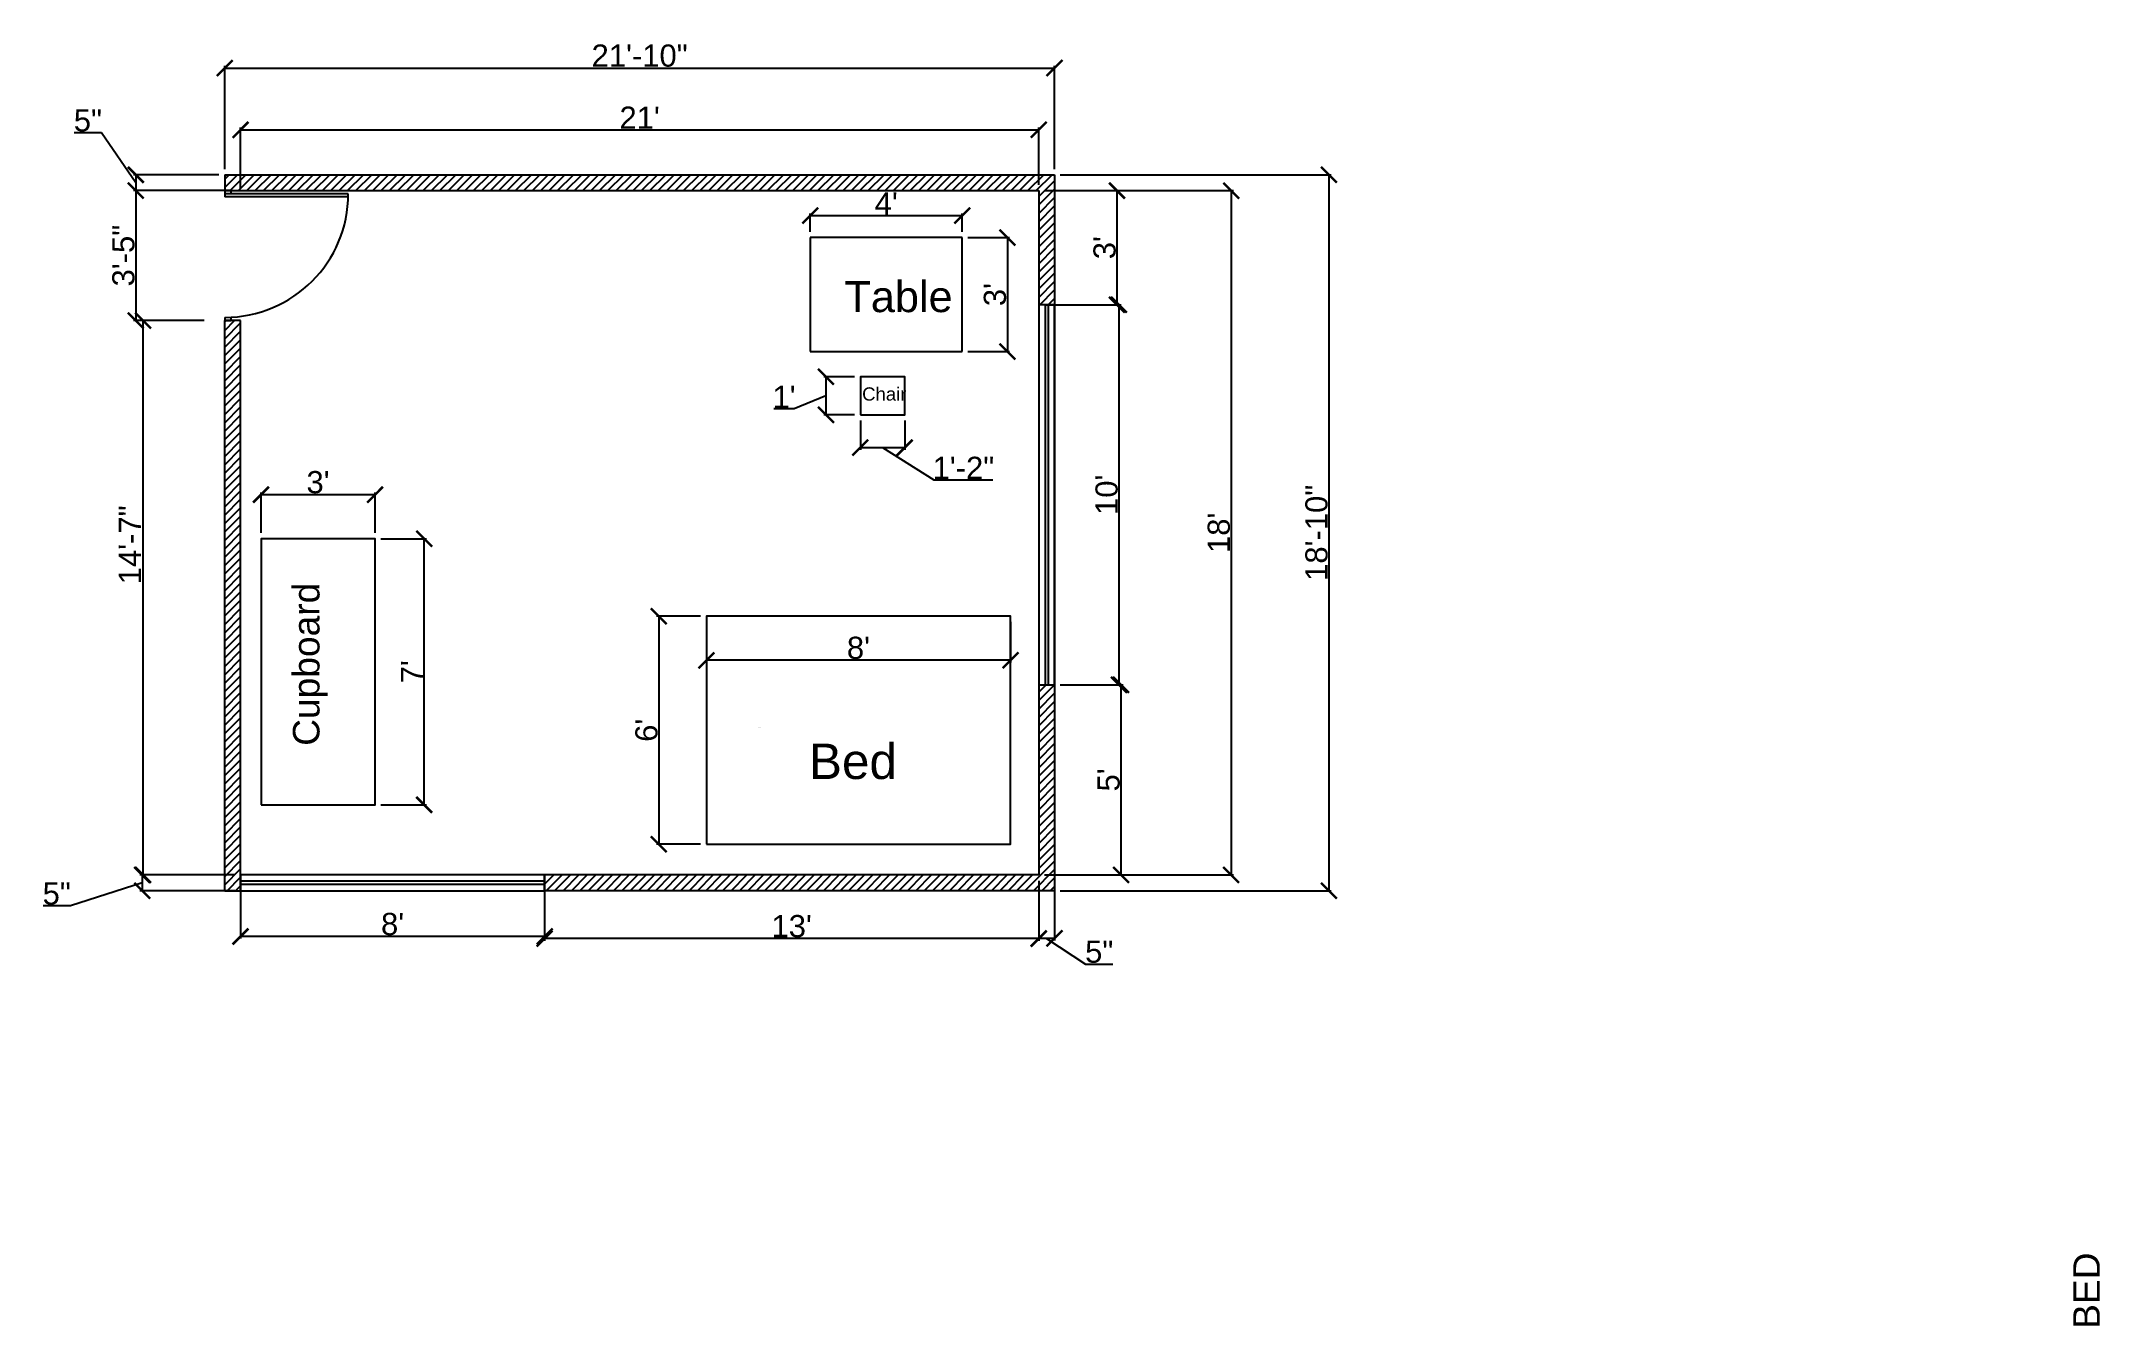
# Model space of a CAD drawing. Header units: inches. Extents: x -173 to 477, y -248 to 158.
import ezdxf

# ---------------------------------------------------------------- set-up
doc = ezdxf.new("R2010")
doc.units = ezdxf.units.IN
doc.header["$MEASUREMENT"] = 0
for name, color, linetype in [('Dimension', 1, 'Continuous'), ('Door', 2, 'Continuous'), ('Furniture', 6, 'Continuous'), ('Hatch', 3, 'Continuous'), ('TEXT', 40, 'Continuous'), ('Wall', 5, 'Continuous'), ('Window', 4, 'Continuous')]:
    doc.layers.add(name, color=color, linetype=linetype)
doc.styles.get("Standard").update_dxf_attribs({"font": 'arial.ttf'})
doc.dimstyles.new('Sanjida', dxfattribs={"dimtxt": 7, "dimasz": 5, "dimexe": 0.6875, "dimexo": 1.8125, "dimgap": 0.3125, "dimtad": 1, "dimtoh": 1, "dimzin": 0, "dimdsep": 46, "dimlunit": 4, "dimtxsty": 'Standard', "dimblk": 'ARCHTICK', "dimcen": 0.09, "dimclrd": 256, "dimclrt": 256, "dimadec": 0, "dimazin": 0, "dimtfac": 1, "dimtofl": 0, "dimtmove": 1, "dimatfit": 3, "dimfxl": 1, "dimtolj": 1, "dimtzin": 0, "dimarcsym": 0})

# ---------------------------------------------------------------- blocks, each defined once
blk = doc.blocks.new('_ArchTick')
at = {"color": 0, "linetype": 'ByBlock', "const_width": 0.15}
blk.add_lwpolyline([(-0.5, -0.5), (0.5, 0.5)], dxfattribs=at)
blk = doc.blocks.new('*D3')
at = {"layer": 'Defpoints', "color": 0, "transparency": 16777216}
for p in [(146.49, 149.4), (-115.51, 115.7), (146.49, 115.7)]:
    blk.add_point(p, dxfattribs=at)
at = {"layer": 'Dimension', "color": 0, "lineweight": -2, "transparency": 16777216}
for p, q in [((-115.51, 117.51), (-115.51, 150.09)), ((146.49, 117.51), (146.49, 150.09))]:
    blk.add_line(p, q, dxfattribs=at)
at = {"layer": 'Dimension', "lineweight": -2, "transparency": 16777216}
blk.add_line((-115.51, 149.4), (146.49, 149.4), dxfattribs=at)
at = {"layer": 'Dimension', "lineweight": -2, "transparency": 16777216, "xscale": 5, "yscale": 5, "zscale": 5, "rotation": 180}
blk.add_blockref('_ArchTick', (-115.51, 149.4), dxfattribs=at)
at = {"layer": 'Dimension', "lineweight": -2, "transparency": 16777216, "xscale": 5, "yscale": 5, "zscale": 5}
blk.add_blockref('_ArchTick', (146.49, 149.4), dxfattribs=at)
at = {"layer": 'Dimension', "transparency": 16777216, "insert": (15.49, 153.29), "char_height": 7, "attachment_point": 5}
blk.add_mtext('\\A1;21\'-10"', dxfattribs=at)
blk = doc.blocks.new('*D4')
at = {"layer": 'Defpoints', "color": 0, "transparency": 16777216}
for p in [(141.49, 129.92), (141.49, 110.7), (-110.51, 109.7)]:
    blk.add_point(p, dxfattribs=at)
at = {"layer": 'Dimension', "color": 0, "lineweight": -2, "transparency": 16777216}
for p, q in [((-110.51, 111.51), (-110.51, 130.6)), ((141.49, 112.51), (141.49, 130.6))]:
    blk.add_line(p, q, dxfattribs=at)
at = {"layer": 'Dimension', "lineweight": -2, "transparency": 16777216}
blk.add_line((-110.51, 129.92), (141.49, 129.92), dxfattribs=at)
at = {"layer": 'Dimension', "lineweight": -2, "transparency": 16777216, "xscale": 5, "yscale": 5, "zscale": 5, "rotation": 180}
blk.add_blockref('_ArchTick', (-110.51, 129.92), dxfattribs=at)
at = {"layer": 'Dimension', "lineweight": -2, "transparency": 16777216, "xscale": 5, "yscale": 5, "zscale": 5}
blk.add_blockref('_ArchTick', (141.49, 129.92), dxfattribs=at)
at = {"layer": 'Dimension', "transparency": 16777216, "insert": (15.49, 133.74), "char_height": 7, "attachment_point": 5}
blk.add_mtext("\\A1;21'", dxfattribs=at)
blk = doc.blocks.new('*D5')
at = {"layer": 'Defpoints', "color": 0, "transparency": 16777216}
for p in [(-113.51, 110.7), (-143.59, 69.7), (-120.82, 69.7)]:
    blk.add_point(p, dxfattribs=at)
at = {"layer": 'Dimension', "color": 0, "lineweight": -2, "transparency": 16777216}
for p, q in [((-115.33, 110.7), (-144.27, 110.7)), ((-122.63, 69.7), (-144.27, 69.7))]:
    blk.add_line(p, q, dxfattribs=at)
at = {"layer": 'Dimension', "lineweight": -2, "transparency": 16777216}
blk.add_line((-143.59, 110.7), (-143.59, 69.7), dxfattribs=at)
at = {"layer": 'Dimension', "lineweight": -2, "transparency": 16777216, "xscale": 5, "yscale": 5, "zscale": 5}
for p, rotation in [((-143.59, 110.7), 90), ((-143.59, 69.7), 270)]:
    blk.add_blockref('_ArchTick', p, dxfattribs=dict(at, rotation=rotation))
at = {"layer": 'Dimension', "transparency": 16777216, "insert": (-147.48, 90.2), "char_height": 7, "attachment_point": 5, "rotation": 90}
blk.add_mtext('\\A1;3\'-5"', dxfattribs=at)
blk = doc.blocks.new('*D6')
at = {"layer": 'Defpoints', "color": 0, "transparency": 16777216}
for p in [(141.49, 110.7), (141.49, 74.7), (166.2, 74.7)]:
    blk.add_point(p, dxfattribs=at)
at = {"layer": 'Dimension', "color": 0, "lineweight": -2, "transparency": 16777216}
for p, q in [((143.3, 110.7), (166.89, 110.7)), ((143.3, 74.7), (166.89, 74.7))]:
    blk.add_line(p, q, dxfattribs=at)
at = {"layer": 'Dimension', "lineweight": -2, "transparency": 16777216}
blk.add_line((166.2, 110.7), (166.2, 74.7), dxfattribs=at)
at = {"layer": 'Dimension', "lineweight": -2, "transparency": 16777216, "xscale": 5, "yscale": 5, "zscale": 5}
for p, rotation in [((166.2, 110.7), 90), ((166.2, 74.7), 270)]:
    blk.add_blockref('_ArchTick', p, dxfattribs=dict(at, rotation=rotation))
at = {"layer": 'Dimension', "transparency": 16777216, "insert": (162.31, 92.7), "char_height": 7, "attachment_point": 5, "rotation": 90}
blk.add_mtext("\\A1;3'", dxfattribs=at)
blk = doc.blocks.new('*D7')
at = {"layer": 'Defpoints', "color": 0, "transparency": 16777216}
for p in [(146.49, 74.7), (146.49, -45.3), (166.83, -45.3)]:
    blk.add_point(p, dxfattribs=at)
at = {"layer": 'Dimension', "color": 0, "lineweight": -2, "transparency": 16777216}
for p, q in [((148.3, 74.7), (167.52, 74.7)), ((148.3, -45.3), (167.52, -45.3))]:
    blk.add_line(p, q, dxfattribs=at)
at = {"layer": 'Dimension', "lineweight": -2, "transparency": 16777216}
blk.add_line((166.83, 74.7), (166.83, -45.3), dxfattribs=at)
at = {"layer": 'Dimension', "lineweight": -2, "transparency": 16777216, "xscale": 5, "yscale": 5, "zscale": 5}
for p, rotation in [((166.83, 74.7), 90), ((166.83, -45.3), 270)]:
    blk.add_blockref('_ArchTick', p, dxfattribs=dict(at, rotation=rotation))
at = {"layer": 'Dimension', "transparency": 16777216, "insert": (162.95, 14.7), "char_height": 7, "attachment_point": 5, "rotation": 90}
blk.add_mtext("\\A1;10'", dxfattribs=at)
blk = doc.blocks.new('*D8')
at = {"layer": 'Defpoints', "color": 0, "transparency": 16777216}
for p in [(146.49, -45.3), (141.49, -105.3), (167.46, -105.3)]:
    blk.add_point(p, dxfattribs=at)
at = {"layer": 'Dimension', "color": 0, "lineweight": -2, "transparency": 16777216}
for p, q in [((148.3, -45.3), (168.15, -45.3)), ((143.3, -105.3), (168.15, -105.3))]:
    blk.add_line(p, q, dxfattribs=at)
at = {"layer": 'Dimension', "lineweight": -2, "transparency": 16777216}
blk.add_line((167.46, -45.3), (167.46, -105.3), dxfattribs=at)
at = {"layer": 'Dimension', "lineweight": -2, "transparency": 16777216, "xscale": 5, "yscale": 5, "zscale": 5}
for p, rotation in [((167.46, -45.3), 90), ((167.46, -105.3), 270)]:
    blk.add_blockref('_ArchTick', p, dxfattribs=dict(at, rotation=rotation))
at = {"layer": 'Dimension', "transparency": 16777216, "insert": (163.59, -75.3), "char_height": 7, "attachment_point": 5, "rotation": 90}
blk.add_mtext("\\A1;5'", dxfattribs=at)
blk = doc.blocks.new('*D9')
at = {"layer": 'Defpoints', "color": 0, "transparency": 16777216}
for p in [(-68.05, 14.75), (-104.05, 0.83), (-68.05, 0.83)]:
    blk.add_point(p, dxfattribs=at)
at = {"layer": 'Dimension', "color": 0, "lineweight": -2, "transparency": 16777216}
for p, q in [((-104.05, 2.64), (-104.05, 15.44)), ((-68.05, 2.64), (-68.05, 15.44))]:
    blk.add_line(p, q, dxfattribs=at)
at = {"layer": 'Dimension', "lineweight": -2, "transparency": 16777216}
blk.add_line((-104.05, 14.75), (-68.05, 14.75), dxfattribs=at)
at = {"layer": 'Dimension', "lineweight": -2, "transparency": 16777216, "xscale": 5, "yscale": 5, "zscale": 5, "rotation": 180}
blk.add_blockref('_ArchTick', (-104.05, 14.75), dxfattribs=at)
at = {"layer": 'Dimension', "lineweight": -2, "transparency": 16777216, "xscale": 5, "yscale": 5, "zscale": 5}
blk.add_blockref('_ArchTick', (-68.05, 14.75), dxfattribs=at)
at = {"layer": 'Dimension', "transparency": 16777216, "insert": (-86.05, 18.64), "char_height": 7, "attachment_point": 5}
blk.add_mtext("\\A1;3'", dxfattribs=at)
blk = doc.blocks.new('*D10')
at = {"layer": 'Defpoints', "color": 0, "transparency": 16777216}
for p in [(36.57, -23.63), (21.55, -95.63), (36.57, -95.63)]:
    blk.add_point(p, dxfattribs=at)
at = {"layer": 'Dimension', "color": 0, "lineweight": -2, "transparency": 16777216}
for p, q in [((34.75, -23.63), (20.86, -23.63)), ((34.75, -95.63), (20.86, -95.63))]:
    blk.add_line(p, q, dxfattribs=at)
at = {"layer": 'Dimension', "lineweight": -2, "transparency": 16777216}
blk.add_line((21.55, -23.63), (21.55, -95.63), dxfattribs=at)
at = {"layer": 'Dimension', "lineweight": -2, "transparency": 16777216, "xscale": 5, "yscale": 5, "zscale": 5}
for p, rotation in [((21.55, -23.63), 90), ((21.55, -95.63), 270)]:
    blk.add_blockref('_ArchTick', p, dxfattribs=dict(at, rotation=rotation))
at = {"layer": 'Dimension', "transparency": 16777216, "insert": (17.67, -59.63), "char_height": 7, "attachment_point": 5, "rotation": 90}
blk.add_mtext("\\A1;6'", dxfattribs=at)
blk = doc.blocks.new('*D11')
at = {"layer": 'Defpoints', "color": 0, "transparency": 16777216}
for p in [(85.18, 39.93), (99.18, 39.93), (99.18, 29.59)]:
    blk.add_point(p, dxfattribs=at)
at = {"layer": 'Dimension', "color": 0, "lineweight": -2, "transparency": 16777216}
for p, q in [((85.18, 38.11), (85.18, 28.9)), ((99.18, 38.11), (99.18, 28.9))]:
    blk.add_line(p, q, dxfattribs=at)
at = {"layer": 'Dimension', "lineweight": -2, "transparency": 16777216}
for p, q in [((85.18, 29.59), (99.18, 29.59)), ((92.18, 29.59), (108.42, 19.37)), ((108.42, 19.37), (127, 19.37))]:
    blk.add_line(p, q, dxfattribs=at)
at = {"layer": 'Dimension', "lineweight": -2, "transparency": 16777216, "xscale": 5, "yscale": 5, "zscale": 5, "rotation": 180}
blk.add_blockref('_ArchTick', (85.18, 29.59), dxfattribs=at)
at = {"layer": 'Dimension', "lineweight": -2, "transparency": 16777216, "xscale": 5, "yscale": 5, "zscale": 5}
blk.add_blockref('_ArchTick', (99.18, 29.59), dxfattribs=at)
at = {"layer": 'Dimension', "transparency": 16777216, "insert": (117.71, 23.2), "char_height": 7, "attachment_point": 5}
blk.add_mtext('\\A1;1\'-2"', dxfattribs=at)
blk = doc.blocks.new('*D12')
at = {"layer": 'Defpoints', "color": 0, "transparency": 16777216}
for p in [(85.18, 51.93), (74.32, 39.93), (85.18, 39.93)]:
    blk.add_point(p, dxfattribs=at)
at = {"layer": 'Dimension', "lineweight": -2, "transparency": 16777216}
for p, q in [((74.32, 45.93), (64.28, 41.8)), ((74.32, 51.93), (74.32, 39.93)), ((64.28, 41.8), (57.88, 41.8))]:
    blk.add_line(p, q, dxfattribs=at)
at = {"layer": 'Dimension', "color": 0, "lineweight": -2, "transparency": 16777216}
for p, q in [((83.37, 51.93), (73.64, 51.93)), ((83.37, 39.93), (73.64, 39.93))]:
    blk.add_line(p, q, dxfattribs=at)
at = {"layer": 'Dimension', "lineweight": -2, "transparency": 16777216, "xscale": 5, "yscale": 5, "zscale": 5}
for p, rotation in [((74.32, 51.93), 90), ((74.32, 39.93), 270)]:
    blk.add_blockref('_ArchTick', p, dxfattribs=dict(at, rotation=rotation))
at = {"layer": 'Dimension', "transparency": 16777216, "insert": (61.08, 45.62), "char_height": 7, "attachment_point": 5}
blk.add_mtext("\\A1;1'", dxfattribs=at)
blk = doc.blocks.new('*D13')
at = {"layer": 'Defpoints', "color": 0, "transparency": 16777216}
for p in [(117.35, 95.9), (117.35, 59.9), (131.58, 59.9)]:
    blk.add_point(p, dxfattribs=at)
at = {"layer": 'Dimension', "color": 0, "lineweight": -2, "transparency": 16777216}
for p, q in [((119.16, 95.9), (132.26, 95.9)), ((119.16, 59.9), (132.26, 59.9))]:
    blk.add_line(p, q, dxfattribs=at)
at = {"layer": 'Dimension', "lineweight": -2, "transparency": 16777216}
blk.add_line((131.58, 95.9), (131.58, 59.9), dxfattribs=at)
at = {"layer": 'Dimension', "lineweight": -2, "transparency": 16777216, "xscale": 5, "yscale": 5, "zscale": 5}
for p, rotation in [((131.58, 95.9), 90), ((131.58, 59.9), 270)]:
    blk.add_blockref('_ArchTick', p, dxfattribs=dict(at, rotation=rotation))
at = {"layer": 'Dimension', "transparency": 16777216, "insert": (127.69, 77.9), "char_height": 7, "attachment_point": 5, "rotation": 90}
blk.add_mtext("\\A1;3'", dxfattribs=at)
blk = doc.blocks.new('*D14')
at = {"layer": 'Defpoints', "color": 0, "transparency": 16777216}
for p in [(117.35, 102.85), (69.35, 95.9), (117.35, 95.9)]:
    blk.add_point(p, dxfattribs=at)
at = {"layer": 'Dimension', "color": 0, "lineweight": -2, "transparency": 16777216}
for p, q in [((69.35, 97.71), (69.35, 103.53)), ((117.35, 97.71), (117.35, 103.53))]:
    blk.add_line(p, q, dxfattribs=at)
at = {"layer": 'Dimension', "lineweight": -2, "transparency": 16777216}
blk.add_line((69.35, 102.85), (117.35, 102.85), dxfattribs=at)
at = {"layer": 'Dimension', "lineweight": -2, "transparency": 16777216, "xscale": 5, "yscale": 5, "zscale": 5, "rotation": 180}
blk.add_blockref('_ArchTick', (69.35, 102.85), dxfattribs=at)
at = {"layer": 'Dimension', "lineweight": -2, "transparency": 16777216, "xscale": 5, "yscale": 5, "zscale": 5}
blk.add_blockref('_ArchTick', (117.35, 102.85), dxfattribs=at)
at = {"layer": 'Dimension', "transparency": 16777216, "insert": (93.35, 106.66), "char_height": 7, "attachment_point": 5}
blk.add_mtext("\\A1;4'", dxfattribs=at)
blk = doc.blocks.new('*D15')
at = {"layer": 'Defpoints', "color": 0, "transparency": 16777216}
for p in [(-14.51, -105.3), (141.49, -105.3), (-14.51, -125.4)]:
    blk.add_point(p, dxfattribs=at)
at = {"layer": 'Dimension', "color": 0, "lineweight": -2, "transparency": 16777216}
for p, q in [((-14.51, -107.11), (-14.51, -126.09)), ((141.49, -107.11), (141.49, -126.09))]:
    blk.add_line(p, q, dxfattribs=at)
at = {"layer": 'Dimension', "lineweight": -2, "transparency": 16777216}
blk.add_line((141.49, -125.4), (-14.51, -125.4), dxfattribs=at)
at = {"layer": 'Dimension', "lineweight": -2, "transparency": 16777216, "xscale": 5, "yscale": 5, "zscale": 5, "rotation": 180}
blk.add_blockref('_ArchTick', (-14.51, -125.4), dxfattribs=at)
at = {"layer": 'Dimension', "lineweight": -2, "transparency": 16777216, "xscale": 5, "yscale": 5, "zscale": 5}
blk.add_blockref('_ArchTick', (141.49, -125.4), dxfattribs=at)
at = {"layer": 'Dimension', "transparency": 16777216, "insert": (63.49, -121.51), "char_height": 7, "attachment_point": 5}
blk.add_mtext("\\A1;13'", dxfattribs=at)
blk = doc.blocks.new('*D16')
at = {"layer": 'Defpoints', "color": 0, "transparency": 16777216}
for p in [(-110.51, -108.3), (-14.51, -108.3), (-110.51, -124.71)]:
    blk.add_point(p, dxfattribs=at)
at = {"layer": 'Dimension', "color": 0, "lineweight": -2, "transparency": 16777216}
for p, q in [((-110.51, -110.11), (-110.51, -125.4)), ((-14.51, -110.11), (-14.51, -125.4))]:
    blk.add_line(p, q, dxfattribs=at)
at = {"layer": 'Dimension', "lineweight": -2, "transparency": 16777216}
blk.add_line((-14.51, -124.71), (-110.51, -124.71), dxfattribs=at)
at = {"layer": 'Dimension', "lineweight": -2, "transparency": 16777216, "xscale": 5, "yscale": 5, "zscale": 5, "rotation": 180}
blk.add_blockref('_ArchTick', (-110.51, -124.71), dxfattribs=at)
at = {"layer": 'Dimension', "lineweight": -2, "transparency": 16777216, "xscale": 5, "yscale": 5, "zscale": 5}
blk.add_blockref('_ArchTick', (-14.51, -124.71), dxfattribs=at)
at = {"layer": 'Dimension', "transparency": 16777216, "insert": (-62.51, -120.82), "char_height": 7, "attachment_point": 5}
blk.add_mtext("\\A1;8'", dxfattribs=at)
blk = doc.blocks.new('*D17')
at = {"layer": 'Defpoints', "color": 0, "transparency": 16777216}
for p in [(36.57, -23.63), (132.57, -23.63), (36.57, -37.54)]:
    blk.add_point(p, dxfattribs=at)
at = {"layer": 'Dimension', "color": 0, "lineweight": -2, "transparency": 16777216}
for p, q in [((36.57, -25.44), (36.57, -38.23)), ((132.57, -25.44), (132.57, -38.23))]:
    blk.add_line(p, q, dxfattribs=at)
at = {"layer": 'Dimension', "lineweight": -2, "transparency": 16777216}
blk.add_line((132.57, -37.54), (36.57, -37.54), dxfattribs=at)
at = {"layer": 'Dimension', "lineweight": -2, "transparency": 16777216, "xscale": 5, "yscale": 5, "zscale": 5, "rotation": 180}
blk.add_blockref('_ArchTick', (36.57, -37.54), dxfattribs=at)
at = {"layer": 'Dimension', "lineweight": -2, "transparency": 16777216, "xscale": 5, "yscale": 5, "zscale": 5}
blk.add_blockref('_ArchTick', (132.57, -37.54), dxfattribs=at)
at = {"layer": 'Dimension', "transparency": 16777216, "insert": (84.57, -33.65), "char_height": 7, "attachment_point": 5}
blk.add_mtext("\\A1;8'", dxfattribs=at)
blk = doc.blocks.new('*D18')
at = {"layer": 'Defpoints', "color": 0, "transparency": 16777216}
for p in [(-68.05, 0.83), (-52.55, 0.83), (-68.05, -83.17)]:
    blk.add_point(p, dxfattribs=at)
at = {"layer": 'Dimension', "color": 0, "lineweight": -2, "transparency": 16777216}
for p, q in [((-66.24, 0.83), (-51.86, 0.83)), ((-66.24, -83.17), (-51.86, -83.17))]:
    blk.add_line(p, q, dxfattribs=at)
at = {"layer": 'Dimension', "lineweight": -2, "transparency": 16777216}
blk.add_line((-52.55, -83.17), (-52.55, 0.83), dxfattribs=at)
at = {"layer": 'Dimension', "lineweight": -2, "transparency": 16777216, "xscale": 5, "yscale": 5, "zscale": 5}
for p, rotation in [((-52.55, 0.83), 90), ((-52.55, -83.17), 270)]:
    blk.add_blockref('_ArchTick', p, dxfattribs=dict(at, rotation=rotation))
at = {"layer": 'Dimension', "transparency": 16777216, "insert": (-56.36, -41.17), "char_height": 7, "attachment_point": 5, "rotation": 90}
blk.add_mtext("\\A1;7'", dxfattribs=at)
blk = doc.blocks.new('*D19')
at = {"layer": 'Defpoints', "color": 0, "transparency": 16777216}
for p in [(-143.59, 110.7), (-115.51, 115.7), (-115.51, 110.7)]:
    blk.add_point(p, dxfattribs=at)
at = {"layer": 'Dimension', "lineweight": -2, "transparency": 16777216}
for p, q in [((-154.38, 128.98), (-163.05, 128.98)), ((-143.59, 113.2), (-154.38, 128.98)), ((-143.59, 115.7), (-143.59, 110.7))]:
    blk.add_line(p, q, dxfattribs=at)
at = {"layer": 'Dimension', "color": 0, "lineweight": -2, "transparency": 16777216}
for p, q in [((-117.33, 115.7), (-144.27, 115.7)), ((-117.33, 110.7), (-144.27, 110.7))]:
    blk.add_line(p, q, dxfattribs=at)
at = {"layer": 'Dimension', "lineweight": -2, "transparency": 16777216, "xscale": 5, "yscale": 5, "zscale": 5}
for p, rotation in [((-143.59, 115.7), 90), ((-143.59, 110.7), 270)]:
    blk.add_blockref('_ArchTick', p, dxfattribs=dict(at, rotation=rotation))
at = {"layer": 'Dimension', "transparency": 16777216, "insert": (-158.71, 132.85), "char_height": 7, "attachment_point": 5}
blk.add_mtext('\\A1;5"', dxfattribs=at)
blk = doc.blocks.new('*D20')
at = {"layer": 'Defpoints', "color": 0, "transparency": 16777216}
for p in [(-141.59, -110.3), (-110.51, -105.3), (-110.51, -110.3)]:
    blk.add_point(p, dxfattribs=at)
at = {"layer": 'Dimension', "lineweight": -2, "transparency": 16777216}
for p, q in [((-141.59, -107.8), (-164.22, -115.08)), ((-141.59, -105.3), (-141.59, -110.3)), ((-164.22, -115.08), (-172.89, -115.08))]:
    blk.add_line(p, q, dxfattribs=at)
at = {"layer": 'Dimension', "color": 0, "lineweight": -2, "transparency": 16777216}
for p, q in [((-112.33, -105.3), (-142.27, -105.3)), ((-112.33, -110.3), (-142.27, -110.3))]:
    blk.add_line(p, q, dxfattribs=at)
at = {"layer": 'Dimension', "lineweight": -2, "transparency": 16777216, "xscale": 5, "yscale": 5, "zscale": 5}
for p, rotation in [((-141.59, -105.3), 90), ((-141.59, -110.3), 270)]:
    blk.add_blockref('_ArchTick', p, dxfattribs=dict(at, rotation=rotation))
at = {"layer": 'Dimension', "transparency": 16777216, "insert": (-168.56, -111.21), "char_height": 7, "attachment_point": 5}
blk.add_mtext('\\A1;5"', dxfattribs=at)
blk = doc.blocks.new('*D21')
at = {"layer": 'Defpoints', "color": 0, "transparency": 16777216}
for p in [(-120.24, 69.7), (-141.32, -105.3), (-120.24, -105.3)]:
    blk.add_point(p, dxfattribs=at)
at = {"layer": 'Dimension', "color": 0, "lineweight": -2, "transparency": 16777216}
for p, q in [((-122.05, 69.7), (-142.01, 69.7)), ((-122.05, -105.3), (-142.01, -105.3))]:
    blk.add_line(p, q, dxfattribs=at)
at = {"layer": 'Dimension', "lineweight": -2, "transparency": 16777216}
blk.add_line((-141.32, 69.7), (-141.32, -105.3), dxfattribs=at)
at = {"layer": 'Dimension', "lineweight": -2, "transparency": 16777216, "xscale": 5, "yscale": 5, "zscale": 5}
for p, rotation in [((-141.32, 69.7), 90), ((-141.32, -105.3), 270)]:
    blk.add_blockref('_ArchTick', p, dxfattribs=dict(at, rotation=rotation))
at = {"layer": 'Dimension', "transparency": 16777216, "insert": (-145.46, -1.09), "char_height": 7, "attachment_point": 5, "rotation": 90}
blk.add_mtext('\\A1;14\'-7"', dxfattribs=at)
blk = doc.blocks.new('*D22')
at = {"layer": 'Defpoints', "color": 0, "transparency": 16777216}
for p in [(146.49, 115.7), (146.49, -110.3), (233.1, -110.3)]:
    blk.add_point(p, dxfattribs=at)
at = {"layer": 'Dimension', "color": 0, "lineweight": -2, "transparency": 16777216}
for p, q in [((148.3, 115.7), (233.79, 115.7)), ((148.3, -110.3), (233.79, -110.3))]:
    blk.add_line(p, q, dxfattribs=at)
at = {"layer": 'Dimension', "lineweight": -2, "transparency": 16777216}
blk.add_line((233.1, 115.7), (233.1, -110.3), dxfattribs=at)
at = {"layer": 'Dimension', "lineweight": -2, "transparency": 16777216, "xscale": 5, "yscale": 5, "zscale": 5}
for p, rotation in [((233.1, 115.7), 90), ((233.1, -110.3), 270)]:
    blk.add_blockref('_ArchTick', p, dxfattribs=dict(at, rotation=rotation))
at = {"layer": 'Dimension', "transparency": 16777216, "insert": (229.22, 2.7), "char_height": 7, "attachment_point": 5, "rotation": 90}
blk.add_mtext('\\A1;18\'-10"', dxfattribs=at)
blk = doc.blocks.new('*D23')
at = {"layer": 'Defpoints', "color": 0, "transparency": 16777216}
for p in [(141.49, 110.7), (141.49, -105.3), (202.27, -105.3)]:
    blk.add_point(p, dxfattribs=at)
at = {"layer": 'Dimension', "color": 0, "lineweight": -2, "transparency": 16777216}
for p, q in [((143.3, 110.7), (202.96, 110.7)), ((143.3, -105.3), (202.96, -105.3))]:
    blk.add_line(p, q, dxfattribs=at)
at = {"layer": 'Dimension', "lineweight": -2, "transparency": 16777216}
blk.add_line((202.27, 110.7), (202.27, -105.3), dxfattribs=at)
at = {"layer": 'Dimension', "lineweight": -2, "transparency": 16777216, "xscale": 5, "yscale": 5, "zscale": 5}
for p, rotation in [((202.27, 110.7), 90), ((202.27, -105.3), 270)]:
    blk.add_blockref('_ArchTick', p, dxfattribs=dict(at, rotation=rotation))
at = {"layer": 'Dimension', "transparency": 16777216, "insert": (198.38, 2.7), "char_height": 7, "attachment_point": 5, "rotation": 90}
blk.add_mtext("\\A1;18'", dxfattribs=at)
blk = doc.blocks.new('*D24')
at = {"layer": 'Defpoints', "color": 0, "transparency": 16777216}
for p in [(141.49, -105.3), (146.49, -105.3), (141.49, -125.33)]:
    blk.add_point(p, dxfattribs=at)
at = {"layer": 'Dimension', "color": 0, "lineweight": -2, "transparency": 16777216}
for p, q in [((141.49, -107.11), (141.49, -126.01)), ((146.49, -107.11), (146.49, -126.01))]:
    blk.add_line(p, q, dxfattribs=at)
at = {"layer": 'Dimension', "lineweight": -2, "transparency": 16777216}
for p, q in [((146.49, -125.33), (141.49, -125.33)), ((143.99, -125.33), (156.27, -133.45)), ((156.27, -133.45), (164.94, -133.45))]:
    blk.add_line(p, q, dxfattribs=at)
at = {"layer": 'Dimension', "lineweight": -2, "transparency": 16777216, "xscale": 5, "yscale": 5, "zscale": 5, "rotation": 180}
blk.add_blockref('_ArchTick', (141.49, -125.33), dxfattribs=at)
at = {"layer": 'Dimension', "lineweight": -2, "transparency": 16777216, "xscale": 5, "yscale": 5, "zscale": 5}
blk.add_blockref('_ArchTick', (146.49, -125.33), dxfattribs=at)
at = {"layer": 'Dimension', "transparency": 16777216, "insert": (160.6, -129.57), "char_height": 7, "attachment_point": 5}
blk.add_mtext('\\A1;5"', dxfattribs=at)

msp = doc.modelspace()

# ---------------------------------------------------------------- hatches: boundary and pattern name
at = {"layer": 'Hatch'}
h = msp.add_hatch(dxfattribs=at)
h.set_pattern_fill('ANSI31', color=256, scale=15)
h.set_pattern_definition([(45, (-417.9369, -182.7814), (-1.325825, 1.325825), [])])
h.paths.add_polyline_path([(-115.514, -110.3), (-110.514, -110.3), (-110.514, 69.7), (-115.514, 69.7)])
h.paths.add_polyline_path([(141.486, 110.7), (141.486, 74.7), (146.486, 74.7), (146.486, 115.7), (-115.514, 115.7), (-115.514, 110.7)])
h.paths.add_polyline_path([(146.486, -45.3), (141.486, -45.3), (141.486, -105.3), (-14.514, -105.3), (-14.514, -110.3), (146.486, -110.3)])

# ---------------------------------------------------------------- linework, layer by layer
at = {"layer": 'Door', "color": 11, "true_color": 0xf27172}
for p, q in [((-115.514, 110.7), (-115.514, 109.7)), ((-113.514, 110.7), (-115.514, 110.7)), ((-113.514, 109.7), (-113.514, 110.7)), ((-115.514, 109.7), (-115.514, 108.7)), ((-115.514, 70.7), (-115.514, 69.7)), ((-115.514, 69.7), (-113.514, 69.7)), ((-113.514, 69.7), (-113.514, 70.7))]:
    msp.add_line(p, q, dxfattribs=at)
for points in [[(-76.514, 109.7), (-115.514, 109.7)], [(-76.514, 108.7), (-115.514, 108.7)]]:
    msp.add_lwpolyline(points, dxfattribs=at)
msp.add_arc((-115.514, 109.7), 39, 270, 0, dxfattribs=at)
at = {"layer": 'Furniture', "color": 3}
for p, q in [((117.351, 95.902), (69.351, 95.902)), ((69.351, 95.902), (69.351, 59.902)), ((117.351, 59.902), (117.351, 95.902)), ((69.351, 59.902), (117.351, 59.902))]:
    msp.add_line(p, q, dxfattribs=at)
for points in [[(85.182, 39.926), (99.182, 39.926), (99.182, 51.926), (85.182, 51.926)], [(-104.048, -83.173), (-68.048, -83.173), (-68.048, 0.827), (-104.048, 0.827)], [(36.567, -95.626), (132.567, -95.626), (132.567, -23.626), (36.567, -23.626)]]:
    msp.add_lwpolyline(points, close=True, dxfattribs=at)
at = {"layer": 'Wall'}
for p, q in [((-115.514, 115.7), (146.486, 115.7)), ((-115.514, 115.7), (-115.514, 110.7)), ((-115.514, 110.7), (141.486, 110.7)), ((141.486, 110.7), (141.486, -105.3)), ((146.486, 115.7), (146.486, -110.3)), ((-115.514, -110.3), (-115.514, 69.7)), ((-110.514, 69.7), (-115.514, 69.7)), ((-110.514, -110.3), (-110.514, 69.7)), ((-115.514, -110.3), (-110.514, -110.3)), ((141.486, -105.3), (-14.514, -105.3)), ((-14.514, -105.3), (-14.514, -110.3)), ((-14.514, -105.3), (-14.514, -110.3)), ((146.486, -110.3), (-14.514, -110.3))]:
    msp.add_line(p, q, dxfattribs=at)
at = {"layer": 'Window'}
for p, q in [((146.486, 74.7), (141.486, 74.7)), ((141.486, 74.7), (141.486, -45.3)), ((143.486, 74.7), (143.486, -45.3)), ((144.486, 74.7), (144.486, -45.3)), ((146.486, -45.3), (146.486, 74.7)), ((141.486, -45.3), (146.486, -45.3)), ((-14.514, -105.3), (-110.514, -105.3)), ((-110.514, -105.3), (-110.514, -110.3)), ((-14.514, -107.3), (-110.514, -107.3)), ((-14.514, -108.3), (-110.514, -108.3)), ((-110.514, -110.3), (-14.514, -110.3)), ((-14.514, -110.3), (-14.514, -105.3))]:
    msp.add_line(p, q, dxfattribs=at)

# ---------------------------------------------------------------- texts
at = {"layer": 'TEXT', "color": 3}
for s, height, p in [('Table', 9.7789, (80.141, 72.362)), ('Chair', 4.191, (85.735, 44.423)), ('Bed', 11.1759, (68.952, -75.019))]:
    msp.add_text(s, height=height, dxfattribs=at).set_placement(p)
msp.add_text('Cupboard', height=8.3917, rotation=90, dxfattribs=at).set_placement((-85.596, -64.542))
at = {"layer": 'TEXT'}
msp.add_text('BED', height=8.3917, rotation=90, dxfattribs=at).set_placement((476.515, -248.588))
at = {"layer": 'TEXT', "insert": (53.061, -58.859), "char_height": 0.2, "attachment_point": 1}
for s, width in [('BED', 1.38965), ('\\pt0.8;BED', 38.91013)]:
    msp.add_mtext_dynamic_manual_height_columns(s, width=width, gutter_width=1, heights=[0], dxfattribs=at)

# ---------------------------------------------------------------- dimensions: what is measured, and where the dimension line sits
at = {"layer": 'Dimension'}
for base, p1, p2, picture, middle in [((146.486, 149.403), (-115.514, 115.7), (146.486, 115.7), '*D3', (15.486, 153.29)), ((141.486, 129.917), (-110.514, 109.7), (141.486, 110.7), '*D4', (15.486, 133.743)), ((117.351, 102.846), (69.351, 95.902), (117.351, 95.902), '*D14', (93.351, 106.658)), ((-68.048, 14.748), (-104.048, 0.827), (-68.048, 0.827), '*D9', (-86.048, 18.637)), ((36.567, -37.541), (132.567, -23.626), (36.567, -23.626), '*D17', (84.567, -33.654)), ((-110.514, -124.711), (-14.514, -108.3), (-110.514, -108.3), '*D16', (-62.514, -120.825)), ((-14.514, -125.399), (141.486, -105.3), (-14.514, -105.3), '*D15', (63.486, -121.51))]:
    dim = msp.add_linear_dim(base=base, p1=p1, p2=p2, dimstyle='Sanjida', dxfattribs=at)
    dim.commit()
    dim.dimension.update_dxf_attribs({"geometry": picture, "text_midpoint": middle})
for base, p1, p2, picture, middle in [((-143.587, 110.7), (-115.514, 115.7), (-115.514, 110.7), '*D19', (-154.691, 128.977)), ((-141.319, -105.3), (-120.242, 69.7), (-120.242, -105.3), '*D21', (-141.632, -1.094)), ((74.325, 39.926), (85.182, 51.926), (85.182, 39.926), '*D12', (63.971, 41.795)), ((-141.587, -110.3), (-110.514, -105.3), (-110.514, -110.3), '*D20', (-164.533, -115.077))]:
    dim = msp.add_linear_dim(base=base, p1=p1, p2=p2, angle=90, dimstyle='Sanjida', dxfattribs=at)
    dim.commit()
    dim.dimension.update_dxf_attribs({"geometry": picture, "text_midpoint": middle, "dimtype": 160})
for base, p1, p2, picture, middle in [((233.102, -110.3), (146.486, 115.7), (146.486, -110.3), '*D22', (229.215, 2.7)), ((-143.587, 69.7), (-113.514, 110.7), (-120.822, 69.7), '*D5', (-147.476, 90.2)), ((166.203, 74.7), (141.486, 110.7), (141.486, 74.7), '*D6', (162.314, 92.7)), ((202.27, -105.3), (141.486, 110.7), (141.486, -105.3), '*D23', (198.383, 2.7)), ((131.576, 59.902), (117.351, 95.902), (117.351, 59.902), '*D13', (127.687, 77.902)), ((166.832, -45.3), (146.486, 74.7), (146.486, -45.3), '*D7', (162.945, 14.7)), ((-52.552, 0.827), (-68.048, -83.173), (-68.048, 0.827), '*D18', (-56.365, -41.173)), ((21.552, -95.626), (36.567, -23.626), (36.567, -95.626), '*D10', (17.666, -59.626)), ((167.464, -105.3), (146.486, -45.3), (141.486, -105.3), '*D8', (163.592, -75.3))]:
    dim = msp.add_linear_dim(base=base, p1=p1, p2=p2, angle=90, dimstyle='Sanjida', dxfattribs=at)
    dim.commit()
    dim.dimension.update_dxf_attribs({"geometry": picture, "text_midpoint": middle})
for base, p1, p2, picture, middle in [((99.182, 29.589), (85.182, 39.926), (99.182, 39.926), '*D11', (108.737, 19.369)), ((141.486, -125.327), (146.486, -105.3), (141.486, -105.3), '*D24', (156.58, -133.445))]:
    dim = msp.add_linear_dim(base=base, p1=p1, p2=p2, dimstyle='Sanjida', dxfattribs=at)
    dim.commit()
    dim.dimension.update_dxf_attribs({"geometry": picture, "text_midpoint": middle, "dimtype": 160})

doc.saveas('drawing.dxf')
